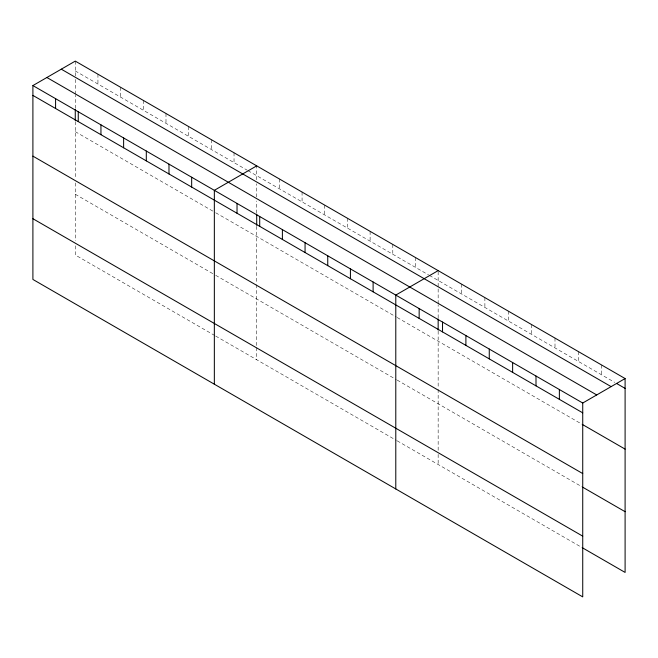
<?xml version="1.0" encoding="UTF-8"?>
<svg xmlns="http://www.w3.org/2000/svg" width="658" height="658" viewBox="0 0 658 658"><rect width="100%" height="100%" fill="white"/><g stroke="black" fill="none" stroke-linecap="round" stroke-linejoin="round"><path stroke-width="0.49" stroke-dasharray="3.29 2.47" d="M75.267 108.397L75.267 95.237M75.267 94.226L75.267 79.042M256.71 226.311L256.71 283.623M256.71 213.151L256.71 201.003M256.71 196.956L256.71 183.796M256.71 179.749L256.71 165.865M438.154 331.064L438.154 388.376M438.154 317.913L438.154 304.753M438.154 303.741L438.154 270.627M75.267 70.941L247.112 170.159M247.992 170.661L428.564 274.912M429.435 275.422L614.712 382.388M75.267 131.674L214.837 212.263M215.709 212.764L396.281 317.016M397.161 317.518L581.828 424.139M75.267 194.25L214.837 274.83M215.709 275.34L396.281 379.592M397.161 380.094L581.828 486.714M214.837 335.564L75.267 254.983L75.267 244.866M215.709 336.074L396.281 440.325M397.161 440.827L581.828 547.448M601.733 365.067L601.733 374.896M578.366 351.569L578.366 361.406M554.998 338.08L554.998 347.909M531.631 324.591L531.631 334.42M508.264 311.102L508.264 320.931M484.888 297.605L484.888 307.442M461.521 284.116L461.521 293.945M438.154 389.404L438.154 450.327M438.154 454.374L438.154 464.499M415.478 257.533L415.478 267.362M392.793 244.439L392.793 254.268M370.117 231.345L370.117 241.173M347.432 218.242L347.432 228.079M324.756 205.148L324.756 214.985M302.071 192.054L302.071 201.891M279.395 178.96L279.395 188.797M256.71 284.643L256.71 346.585M256.71 347.597L256.71 359.745M234.034 152.771L234.034 162.608M211.35 139.677L211.35 149.514M188.673 126.583L188.673 136.42M165.989 113.489L165.989 123.326M143.304 100.394L143.304 110.223M120.628 87.3L120.628 97.129M97.943 74.206L97.943 84.035M75.267 61.112L75.267 78.031M75.267 121.557L75.267 178.861M75.267 182.965L75.267 240.812"/><path stroke-width="0.99" d="M75.267 120.546L75.267 109.409M256.71 225.299L256.71 214.163M438.154 330.053L438.154 318.924M582.733 473.579L582.733 403.017L32.9 85.573L32.9 279.444L582.733 596.888L582.733 473.579L32.9 156.135M582.692 547.941L625.1 572.427L625.1 378.556L75.267 61.112L32.9 85.573M256.71 165.865L214.344 190.327L214.344 384.198M438.154 270.627L395.787 295.08L395.787 488.96M582.733 403.017L625.1 378.556M616.447 383.392L625.1 388.385M61.284 69.18L611.117 386.624M46.883 77.496L596.716 394.94M32.9 95.402L582.733 412.846M582.692 424.64L625.1 449.118M582.692 487.208L625.1 511.694M32.9 218.711L582.733 536.155M559.366 389.52L559.366 399.357M535.999 376.031L535.999 385.868M512.631 362.542L512.631 372.37M489.264 349.053L489.264 358.881M465.897 335.555L465.897 345.392M442.53 322.066L442.53 331.895M419.154 308.577L419.154 318.406M373.111 281.986L373.111 291.823M350.426 268.892L350.426 278.729M327.75 255.798L327.75 265.635M305.065 242.703L305.065 252.54M282.389 229.609L282.389 239.446M259.704 216.515L259.704 226.352M237.028 203.421L237.028 213.258M191.667 177.232L191.667 187.069M168.983 164.138L168.983 173.967M146.306 151.044L146.306 160.873M123.622 137.95L123.622 147.779M100.945 124.856L100.945 134.684M78.261 111.761L78.261 121.59M55.585 98.667L55.585 108.496"/></g></svg>
